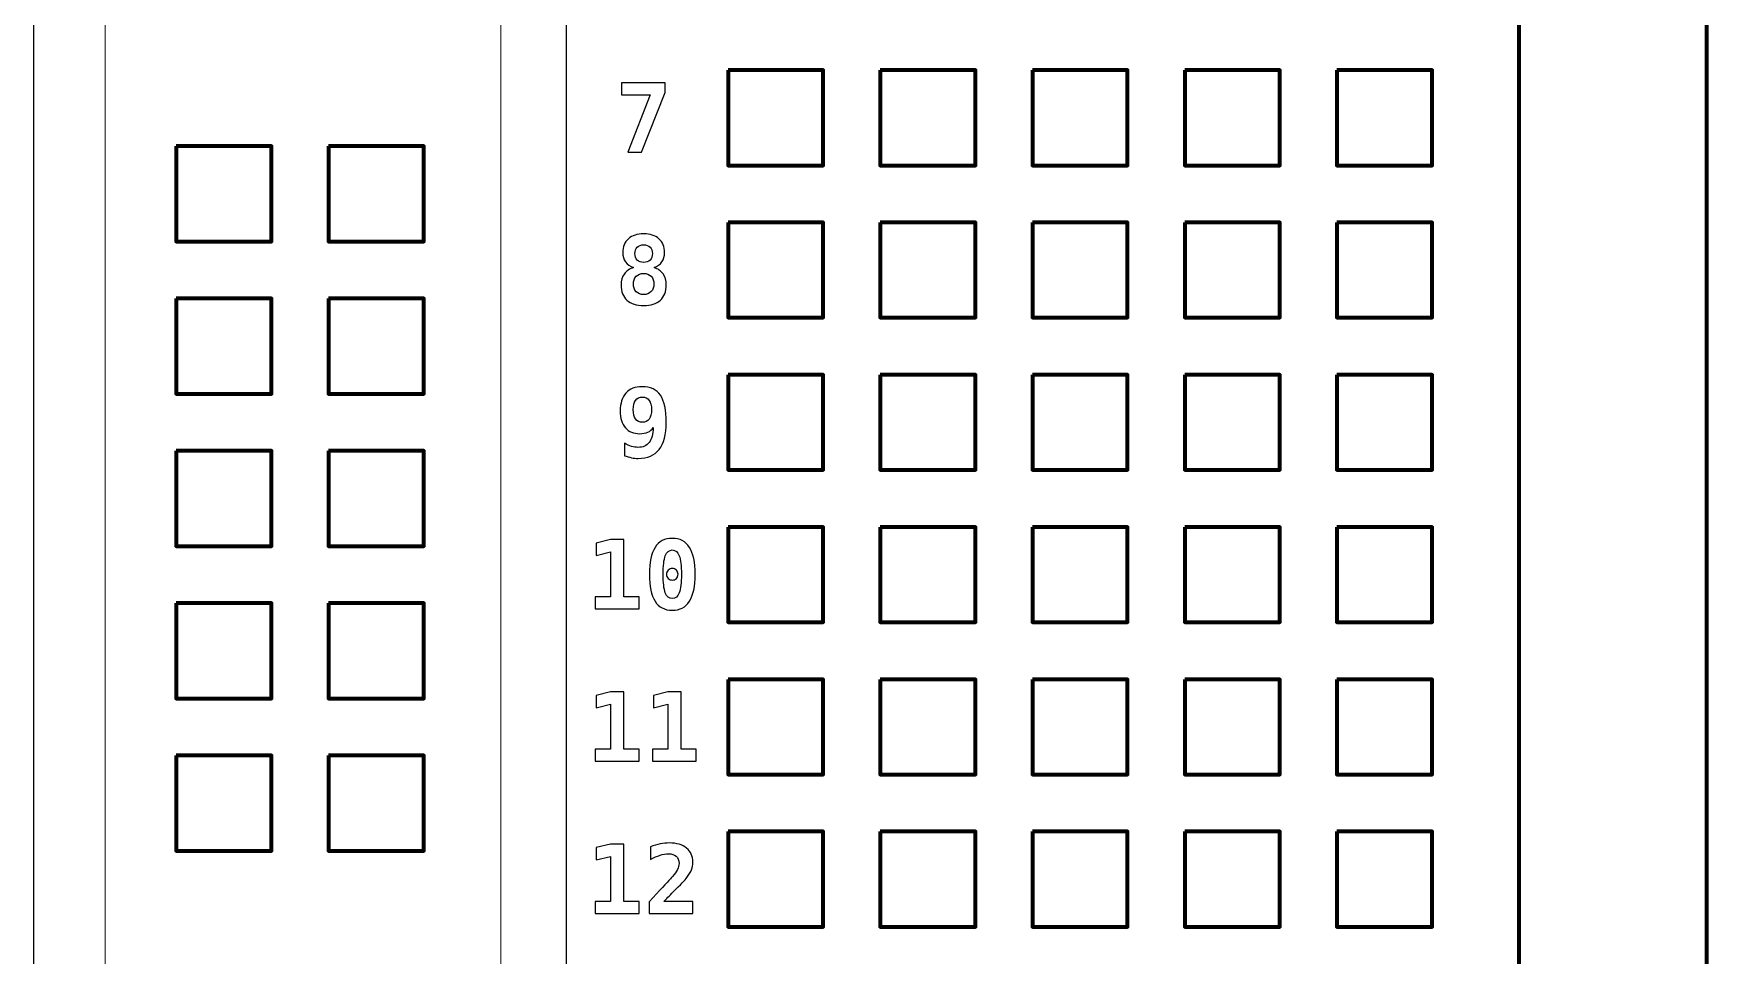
# Model space of a CAD drawing. Header units: centimetres. Extents: x -16.4 to -4.5, y -20.8 to -8.9.
# Drawn here: x -13.135 to -10.331, y -14.398 to -12.86 of the extents above; entities that cross this region are included whole.
import ezdxf

# ---------------------------------------------------------------- set-up
doc = ezdxf.new("R2010")
doc.units = ezdxf.units.CM
doc.header["$MEASUREMENT"] = 0
doc.layers.add('Layer 1', color=7, linetype='Continuous')

msp = doc.modelspace()

# ---------------------------------------------------------------- linework, layer by layer
at = {"layer": 'Layer 1', "color": 250, "lineweight": 25}
msp.add_open_spline([(-13.13514, -10.9682), (-13.13514, -10.9682), (-12.24614, -10.9682), (-12.24614, -10.9682), (-12.24614, -10.9682), (-12.24614, -10.9682), (-12.24614, -19.3502), (-12.24614, -19.3502), (-12.24614, -19.3502), (-12.24614, -19.3502), (-13.13514, -19.3502), (-13.13514, -19.3502), (-13.13514, -19.3502), (-13.13514, -19.3502), (-13.13514, -10.9682), (-13.13514, -10.9682)], degree=3, knots=[0, 0, 0, 0, 0.25, 0.25, 0.25, 0.25, 0.5, 0.5, 0.5, 0.5, 0.75, 0.75, 0.75, 0.75, 1, 1, 1, 1], dxfattribs=at)
at = {"layer": 'Layer 1', "color": 250, "lineweight": 5}
msp.add_open_spline([(-12.24632, -10.9682), (-12.24632, -10.9682), (-8.75382, -10.9682), (-8.75382, -10.9682), (-8.75382, -10.9682), (-8.75382, -10.9682), (-8.75382, -19.3502), (-8.75382, -19.3502), (-8.75382, -19.3502), (-8.75382, -19.3502), (-12.24632, -19.3502), (-12.24632, -19.3502), (-12.24632, -19.3502), (-12.24632, -19.3502), (-12.24632, -10.9682), (-12.24632, -10.9682)], degree=3, knots=[0, 0, 0, 0, 0.25, 0.25, 0.25, 0.25, 0.5, 0.5, 0.5, 0.5, 0.75, 0.75, 0.75, 0.75, 1, 1, 1, 1], dxfattribs=at)
at = {"layer": 'Layer 1', "color": 1, "lineweight": 20}
msp.add_open_spline([(-13.01576, -11.39342), (-13.01576, -11.39342), (-13.01576, -18.92579), (-13.01576, -18.92579)], degree=3, dxfattribs=at)
at = {"layer": 'Layer 1', "color": 186, "lineweight": 20}
msp.add_open_spline([(-12.35536, -11.39342), (-12.35536, -11.39342), (-12.35536, -18.92579), (-12.35536, -18.92579)], degree=3, dxfattribs=at)
at = {"layer": 'Layer 1', "color": 250, "lineweight": 80}
msp.add_open_spline([(-10.65688, -11.39642), (-10.65688, -11.39642), (-10.34326, -11.39642), (-10.34326, -11.39642), (-10.34326, -11.39642), (-10.34326, -11.39642), (-10.34326, -18.92198), (-10.34326, -18.92198), (-10.34326, -18.92198), (-10.34326, -18.92198), (-10.65688, -18.92198), (-10.65688, -18.92198), (-10.65688, -18.92198), (-10.65688, -18.92198), (-10.65688, -11.39642), (-10.65688, -11.39642)], degree=3, knots=[0, 0, 0, 0, 0.25, 0.25, 0.25, 0.25, 0.5, 0.5, 0.5, 0.5, 0.75, 0.75, 0.75, 0.75, 1, 1, 1, 1], dxfattribs=at)
at = {"layer": 'Layer 1', "color": 250, "lineweight": 158}
for points in [[(-11.97644, -12.92123), (-11.97644, -12.92123), (-11.81769, -12.92123), (-11.81769, -12.92123), (-11.81769, -12.92123), (-11.81769, -12.92123), (-11.81769, -13.07998), (-11.81769, -13.07998), (-11.81769, -13.07998), (-11.81769, -13.07998), (-11.97644, -13.07998), (-11.97644, -13.07998), (-11.97644, -13.07998), (-11.97644, -13.07998), (-11.97644, -12.92123), (-11.97644, -12.92123)], [(-11.72244, -12.92123), (-11.72244, -12.92123), (-11.56369, -12.92123), (-11.56369, -12.92123), (-11.56369, -12.92123), (-11.56369, -12.92123), (-11.56369, -13.07998), (-11.56369, -13.07998), (-11.56369, -13.07998), (-11.56369, -13.07998), (-11.72244, -13.07998), (-11.72244, -13.07998), (-11.72244, -13.07998), (-11.72244, -13.07998), (-11.72244, -12.92123), (-11.72244, -12.92123)], [(-11.46844, -12.92123), (-11.46844, -12.92123), (-11.30969, -12.92123), (-11.30969, -12.92123), (-11.30969, -12.92123), (-11.30969, -12.92123), (-11.30969, -13.07998), (-11.30969, -13.07998), (-11.30969, -13.07998), (-11.30969, -13.07998), (-11.46844, -13.07998), (-11.46844, -13.07998), (-11.46844, -13.07998), (-11.46844, -13.07998), (-11.46844, -12.92123), (-11.46844, -12.92123)], [(-11.21444, -12.92123), (-11.21444, -12.92123), (-11.05569, -12.92123), (-11.05569, -12.92123), (-11.05569, -12.92123), (-11.05569, -12.92123), (-11.05569, -13.07998), (-11.05569, -13.07998), (-11.05569, -13.07998), (-11.05569, -13.07998), (-11.21444, -13.07998), (-11.21444, -13.07998), (-11.21444, -13.07998), (-11.21444, -13.07998), (-11.21444, -12.92123), (-11.21444, -12.92123)], [(-10.96044, -12.92123), (-10.96044, -12.92123), (-10.80169, -12.92123), (-10.80169, -12.92123), (-10.80169, -12.92123), (-10.80169, -12.92123), (-10.80169, -13.07998), (-10.80169, -13.07998), (-10.80169, -13.07998), (-10.80169, -13.07998), (-10.96044, -13.07998), (-10.96044, -13.07998), (-10.96044, -13.07998), (-10.96044, -13.07998), (-10.96044, -12.92123), (-10.96044, -12.92123)], [(-12.89701, -13.04823), (-12.89701, -13.04823), (-12.73826, -13.04823), (-12.73826, -13.04823), (-12.73826, -13.04823), (-12.73826, -13.04823), (-12.73826, -13.20698), (-12.73826, -13.20698), (-12.73826, -13.20698), (-12.73826, -13.20698), (-12.89701, -13.20698), (-12.89701, -13.20698), (-12.89701, -13.20698), (-12.89701, -13.20698), (-12.89701, -13.04823), (-12.89701, -13.04823)], [(-12.64301, -13.04823), (-12.64301, -13.04823), (-12.48426, -13.04823), (-12.48426, -13.04823), (-12.48426, -13.04823), (-12.48426, -13.04823), (-12.48426, -13.20698), (-12.48426, -13.20698), (-12.48426, -13.20698), (-12.48426, -13.20698), (-12.64301, -13.20698), (-12.64301, -13.20698), (-12.64301, -13.20698), (-12.64301, -13.20698), (-12.64301, -13.04823), (-12.64301, -13.04823)], [(-11.97644, -13.17523), (-11.97644, -13.17523), (-11.81769, -13.17523), (-11.81769, -13.17523), (-11.81769, -13.17523), (-11.81769, -13.17523), (-11.81769, -13.33398), (-11.81769, -13.33398), (-11.81769, -13.33398), (-11.81769, -13.33398), (-11.97644, -13.33398), (-11.97644, -13.33398), (-11.97644, -13.33398), (-11.97644, -13.33398), (-11.97644, -13.17523), (-11.97644, -13.17523)], [(-11.72244, -13.17523), (-11.72244, -13.17523), (-11.56369, -13.17523), (-11.56369, -13.17523), (-11.56369, -13.17523), (-11.56369, -13.17523), (-11.56369, -13.33398), (-11.56369, -13.33398), (-11.56369, -13.33398), (-11.56369, -13.33398), (-11.72244, -13.33398), (-11.72244, -13.33398), (-11.72244, -13.33398), (-11.72244, -13.33398), (-11.72244, -13.17523), (-11.72244, -13.17523)], [(-11.46844, -13.17523), (-11.46844, -13.17523), (-11.30969, -13.17523), (-11.30969, -13.17523), (-11.30969, -13.17523), (-11.30969, -13.17523), (-11.30969, -13.33398), (-11.30969, -13.33398), (-11.30969, -13.33398), (-11.30969, -13.33398), (-11.46844, -13.33398), (-11.46844, -13.33398), (-11.46844, -13.33398), (-11.46844, -13.33398), (-11.46844, -13.17523), (-11.46844, -13.17523)], [(-11.21444, -13.17523), (-11.21444, -13.17523), (-11.05569, -13.17523), (-11.05569, -13.17523), (-11.05569, -13.17523), (-11.05569, -13.17523), (-11.05569, -13.33398), (-11.05569, -13.33398), (-11.05569, -13.33398), (-11.05569, -13.33398), (-11.21444, -13.33398), (-11.21444, -13.33398), (-11.21444, -13.33398), (-11.21444, -13.33398), (-11.21444, -13.17523), (-11.21444, -13.17523)], [(-10.96044, -13.17523), (-10.96044, -13.17523), (-10.80169, -13.17523), (-10.80169, -13.17523), (-10.80169, -13.17523), (-10.80169, -13.17523), (-10.80169, -13.33398), (-10.80169, -13.33398), (-10.80169, -13.33398), (-10.80169, -13.33398), (-10.96044, -13.33398), (-10.96044, -13.33398), (-10.96044, -13.33398), (-10.96044, -13.33398), (-10.96044, -13.17523), (-10.96044, -13.17523)], [(-12.89701, -13.30223), (-12.89701, -13.30223), (-12.73826, -13.30223), (-12.73826, -13.30223), (-12.73826, -13.30223), (-12.73826, -13.30223), (-12.73826, -13.46098), (-12.73826, -13.46098), (-12.73826, -13.46098), (-12.73826, -13.46098), (-12.89701, -13.46098), (-12.89701, -13.46098), (-12.89701, -13.46098), (-12.89701, -13.46098), (-12.89701, -13.30223), (-12.89701, -13.30223)], [(-12.64301, -13.30223), (-12.64301, -13.30223), (-12.48426, -13.30223), (-12.48426, -13.30223), (-12.48426, -13.30223), (-12.48426, -13.30223), (-12.48426, -13.46098), (-12.48426, -13.46098), (-12.48426, -13.46098), (-12.48426, -13.46098), (-12.64301, -13.46098), (-12.64301, -13.46098), (-12.64301, -13.46098), (-12.64301, -13.46098), (-12.64301, -13.30223), (-12.64301, -13.30223)], [(-11.97644, -13.42923), (-11.97644, -13.42923), (-11.81769, -13.42923), (-11.81769, -13.42923), (-11.81769, -13.42923), (-11.81769, -13.42923), (-11.81769, -13.58798), (-11.81769, -13.58798), (-11.81769, -13.58798), (-11.81769, -13.58798), (-11.97644, -13.58798), (-11.97644, -13.58798), (-11.97644, -13.58798), (-11.97644, -13.58798), (-11.97644, -13.42923), (-11.97644, -13.42923)], [(-11.72244, -13.42923), (-11.72244, -13.42923), (-11.56369, -13.42923), (-11.56369, -13.42923), (-11.56369, -13.42923), (-11.56369, -13.42923), (-11.56369, -13.58798), (-11.56369, -13.58798), (-11.56369, -13.58798), (-11.56369, -13.58798), (-11.72244, -13.58798), (-11.72244, -13.58798), (-11.72244, -13.58798), (-11.72244, -13.58798), (-11.72244, -13.42923), (-11.72244, -13.42923)], [(-11.46844, -13.42923), (-11.46844, -13.42923), (-11.30969, -13.42923), (-11.30969, -13.42923), (-11.30969, -13.42923), (-11.30969, -13.42923), (-11.30969, -13.58798), (-11.30969, -13.58798), (-11.30969, -13.58798), (-11.30969, -13.58798), (-11.46844, -13.58798), (-11.46844, -13.58798), (-11.46844, -13.58798), (-11.46844, -13.58798), (-11.46844, -13.42923), (-11.46844, -13.42923)], [(-11.21444, -13.42923), (-11.21444, -13.42923), (-11.05569, -13.42923), (-11.05569, -13.42923), (-11.05569, -13.42923), (-11.05569, -13.42923), (-11.05569, -13.58798), (-11.05569, -13.58798), (-11.05569, -13.58798), (-11.05569, -13.58798), (-11.21444, -13.58798), (-11.21444, -13.58798), (-11.21444, -13.58798), (-11.21444, -13.58798), (-11.21444, -13.42923), (-11.21444, -13.42923)], [(-10.96044, -13.42923), (-10.96044, -13.42923), (-10.80169, -13.42923), (-10.80169, -13.42923), (-10.80169, -13.42923), (-10.80169, -13.42923), (-10.80169, -13.58798), (-10.80169, -13.58798), (-10.80169, -13.58798), (-10.80169, -13.58798), (-10.96044, -13.58798), (-10.96044, -13.58798), (-10.96044, -13.58798), (-10.96044, -13.58798), (-10.96044, -13.42923), (-10.96044, -13.42923)], [(-12.89701, -13.55623), (-12.89701, -13.55623), (-12.73826, -13.55623), (-12.73826, -13.55623), (-12.73826, -13.55623), (-12.73826, -13.55623), (-12.73826, -13.71498), (-12.73826, -13.71498), (-12.73826, -13.71498), (-12.73826, -13.71498), (-12.89701, -13.71498), (-12.89701, -13.71498), (-12.89701, -13.71498), (-12.89701, -13.71498), (-12.89701, -13.55623), (-12.89701, -13.55623)], [(-12.64301, -13.55623), (-12.64301, -13.55623), (-12.48426, -13.55623), (-12.48426, -13.55623), (-12.48426, -13.55623), (-12.48426, -13.55623), (-12.48426, -13.71498), (-12.48426, -13.71498), (-12.48426, -13.71498), (-12.48426, -13.71498), (-12.64301, -13.71498), (-12.64301, -13.71498), (-12.64301, -13.71498), (-12.64301, -13.71498), (-12.64301, -13.55623), (-12.64301, -13.55623)], [(-11.97644, -13.68323), (-11.97644, -13.68323), (-11.81769, -13.68323), (-11.81769, -13.68323), (-11.81769, -13.68323), (-11.81769, -13.68323), (-11.81769, -13.84198), (-11.81769, -13.84198), (-11.81769, -13.84198), (-11.81769, -13.84198), (-11.97644, -13.84198), (-11.97644, -13.84198), (-11.97644, -13.84198), (-11.97644, -13.84198), (-11.97644, -13.68323), (-11.97644, -13.68323)], [(-11.72244, -13.68323), (-11.72244, -13.68323), (-11.56369, -13.68323), (-11.56369, -13.68323), (-11.56369, -13.68323), (-11.56369, -13.68323), (-11.56369, -13.84198), (-11.56369, -13.84198), (-11.56369, -13.84198), (-11.56369, -13.84198), (-11.72244, -13.84198), (-11.72244, -13.84198), (-11.72244, -13.84198), (-11.72244, -13.84198), (-11.72244, -13.68323), (-11.72244, -13.68323)], [(-11.46844, -13.68323), (-11.46844, -13.68323), (-11.30969, -13.68323), (-11.30969, -13.68323), (-11.30969, -13.68323), (-11.30969, -13.68323), (-11.30969, -13.84198), (-11.30969, -13.84198), (-11.30969, -13.84198), (-11.30969, -13.84198), (-11.46844, -13.84198), (-11.46844, -13.84198), (-11.46844, -13.84198), (-11.46844, -13.84198), (-11.46844, -13.68323), (-11.46844, -13.68323)], [(-11.21444, -13.68323), (-11.21444, -13.68323), (-11.05569, -13.68323), (-11.05569, -13.68323), (-11.05569, -13.68323), (-11.05569, -13.68323), (-11.05569, -13.84198), (-11.05569, -13.84198), (-11.05569, -13.84198), (-11.05569, -13.84198), (-11.21444, -13.84198), (-11.21444, -13.84198), (-11.21444, -13.84198), (-11.21444, -13.84198), (-11.21444, -13.68323), (-11.21444, -13.68323)], [(-10.96044, -13.68323), (-10.96044, -13.68323), (-10.80169, -13.68323), (-10.80169, -13.68323), (-10.80169, -13.68323), (-10.80169, -13.68323), (-10.80169, -13.84198), (-10.80169, -13.84198), (-10.80169, -13.84198), (-10.80169, -13.84198), (-10.96044, -13.84198), (-10.96044, -13.84198), (-10.96044, -13.84198), (-10.96044, -13.84198), (-10.96044, -13.68323), (-10.96044, -13.68323)], [(-12.89701, -13.81023), (-12.89701, -13.81023), (-12.73826, -13.81023), (-12.73826, -13.81023), (-12.73826, -13.81023), (-12.73826, -13.81023), (-12.73826, -13.96898), (-12.73826, -13.96898), (-12.73826, -13.96898), (-12.73826, -13.96898), (-12.89701, -13.96898), (-12.89701, -13.96898), (-12.89701, -13.96898), (-12.89701, -13.96898), (-12.89701, -13.81023), (-12.89701, -13.81023)], [(-12.64301, -13.81023), (-12.64301, -13.81023), (-12.48426, -13.81023), (-12.48426, -13.81023), (-12.48426, -13.81023), (-12.48426, -13.81023), (-12.48426, -13.96898), (-12.48426, -13.96898), (-12.48426, -13.96898), (-12.48426, -13.96898), (-12.64301, -13.96898), (-12.64301, -13.96898), (-12.64301, -13.96898), (-12.64301, -13.96898), (-12.64301, -13.81023), (-12.64301, -13.81023)], [(-11.97644, -13.93723), (-11.97644, -13.93723), (-11.81769, -13.93723), (-11.81769, -13.93723), (-11.81769, -13.93723), (-11.81769, -13.93723), (-11.81769, -14.09598), (-11.81769, -14.09598), (-11.81769, -14.09598), (-11.81769, -14.09598), (-11.97644, -14.09598), (-11.97644, -14.09598), (-11.97644, -14.09598), (-11.97644, -14.09598), (-11.97644, -13.93723), (-11.97644, -13.93723)], [(-11.72244, -13.93723), (-11.72244, -13.93723), (-11.56369, -13.93723), (-11.56369, -13.93723), (-11.56369, -13.93723), (-11.56369, -13.93723), (-11.56369, -14.09598), (-11.56369, -14.09598), (-11.56369, -14.09598), (-11.56369, -14.09598), (-11.72244, -14.09598), (-11.72244, -14.09598), (-11.72244, -14.09598), (-11.72244, -14.09598), (-11.72244, -13.93723), (-11.72244, -13.93723)], [(-11.46844, -13.93723), (-11.46844, -13.93723), (-11.30969, -13.93723), (-11.30969, -13.93723), (-11.30969, -13.93723), (-11.30969, -13.93723), (-11.30969, -14.09598), (-11.30969, -14.09598), (-11.30969, -14.09598), (-11.30969, -14.09598), (-11.46844, -14.09598), (-11.46844, -14.09598), (-11.46844, -14.09598), (-11.46844, -14.09598), (-11.46844, -13.93723), (-11.46844, -13.93723)], [(-11.21444, -13.93723), (-11.21444, -13.93723), (-11.05569, -13.93723), (-11.05569, -13.93723), (-11.05569, -13.93723), (-11.05569, -13.93723), (-11.05569, -14.09598), (-11.05569, -14.09598), (-11.05569, -14.09598), (-11.05569, -14.09598), (-11.21444, -14.09598), (-11.21444, -14.09598), (-11.21444, -14.09598), (-11.21444, -14.09598), (-11.21444, -13.93723), (-11.21444, -13.93723)], [(-10.96044, -13.93723), (-10.96044, -13.93723), (-10.80169, -13.93723), (-10.80169, -13.93723), (-10.80169, -13.93723), (-10.80169, -13.93723), (-10.80169, -14.09598), (-10.80169, -14.09598), (-10.80169, -14.09598), (-10.80169, -14.09598), (-10.96044, -14.09598), (-10.96044, -14.09598), (-10.96044, -14.09598), (-10.96044, -14.09598), (-10.96044, -13.93723), (-10.96044, -13.93723)], [(-12.89701, -14.06423), (-12.89701, -14.06423), (-12.73826, -14.06423), (-12.73826, -14.06423), (-12.73826, -14.06423), (-12.73826, -14.06423), (-12.73826, -14.22298), (-12.73826, -14.22298), (-12.73826, -14.22298), (-12.73826, -14.22298), (-12.89701, -14.22298), (-12.89701, -14.22298), (-12.89701, -14.22298), (-12.89701, -14.22298), (-12.89701, -14.06423), (-12.89701, -14.06423)], [(-12.64301, -14.06423), (-12.64301, -14.06423), (-12.48426, -14.06423), (-12.48426, -14.06423), (-12.48426, -14.06423), (-12.48426, -14.06423), (-12.48426, -14.22298), (-12.48426, -14.22298), (-12.48426, -14.22298), (-12.48426, -14.22298), (-12.64301, -14.22298), (-12.64301, -14.22298), (-12.64301, -14.22298), (-12.64301, -14.22298), (-12.64301, -14.06423), (-12.64301, -14.06423)], [(-11.97644, -14.19123), (-11.97644, -14.19123), (-11.81769, -14.19123), (-11.81769, -14.19123), (-11.81769, -14.19123), (-11.81769, -14.19123), (-11.81769, -14.34998), (-11.81769, -14.34998), (-11.81769, -14.34998), (-11.81769, -14.34998), (-11.97644, -14.34998), (-11.97644, -14.34998), (-11.97644, -14.34998), (-11.97644, -14.34998), (-11.97644, -14.19123), (-11.97644, -14.19123)], [(-11.72244, -14.19123), (-11.72244, -14.19123), (-11.56369, -14.19123), (-11.56369, -14.19123), (-11.56369, -14.19123), (-11.56369, -14.19123), (-11.56369, -14.34998), (-11.56369, -14.34998), (-11.56369, -14.34998), (-11.56369, -14.34998), (-11.72244, -14.34998), (-11.72244, -14.34998), (-11.72244, -14.34998), (-11.72244, -14.34998), (-11.72244, -14.19123), (-11.72244, -14.19123)], [(-11.46844, -14.19123), (-11.46844, -14.19123), (-11.30969, -14.19123), (-11.30969, -14.19123), (-11.30969, -14.19123), (-11.30969, -14.19123), (-11.30969, -14.34998), (-11.30969, -14.34998), (-11.30969, -14.34998), (-11.30969, -14.34998), (-11.46844, -14.34998), (-11.46844, -14.34998), (-11.46844, -14.34998), (-11.46844, -14.34998), (-11.46844, -14.19123), (-11.46844, -14.19123)], [(-11.21444, -14.19123), (-11.21444, -14.19123), (-11.05569, -14.19123), (-11.05569, -14.19123), (-11.05569, -14.19123), (-11.05569, -14.19123), (-11.05569, -14.34998), (-11.05569, -14.34998), (-11.05569, -14.34998), (-11.05569, -14.34998), (-11.21444, -14.34998), (-11.21444, -14.34998), (-11.21444, -14.34998), (-11.21444, -14.34998), (-11.21444, -14.19123), (-11.21444, -14.19123)], [(-10.96044, -14.19123), (-10.96044, -14.19123), (-10.80169, -14.19123), (-10.80169, -14.19123), (-10.80169, -14.19123), (-10.80169, -14.19123), (-10.80169, -14.34998), (-10.80169, -14.34998), (-10.80169, -14.34998), (-10.80169, -14.34998), (-10.96044, -14.34998), (-10.96044, -14.34998), (-10.96044, -14.34998), (-10.96044, -14.34998), (-10.96044, -14.19123), (-10.96044, -14.19123)]]:
    msp.add_open_spline(points, degree=3, knots=[0, 0, 0, 0, 0.25, 0.25, 0.25, 0.25, 0.5, 0.5, 0.5, 0.5, 0.75, 0.75, 0.75, 0.75, 1, 1, 1, 1], dxfattribs=at)
at = {"layer": 'Layer 1'}
for points, knots in [([(-12.15439, -12.94222), (-12.15439, -12.94222), (-12.08136, -12.94222), (-12.08136, -12.94222), (-12.08136, -12.94222), (-12.08136, -12.94222), (-12.08136, -12.95839), (-12.08136, -12.95839), (-12.08136, -12.95839), (-12.08136, -12.95839), (-12.12052, -13.05774), (-12.12052, -13.05774), (-12.12052, -13.05774), (-12.12052, -13.05774), (-12.1438, -13.05774), (-12.1438, -13.05774), (-12.1438, -13.05774), (-12.1438, -13.05774), (-12.1062, -12.96235), (-12.1062, -12.96235), (-12.1062, -12.96235), (-12.1062, -12.96235), (-12.15439, -12.96235), (-12.15439, -12.96235), (-12.15439, -12.96235), (-12.15439, -12.96235), (-12.15439, -12.94222), (-12.15439, -12.94222)], [0, 0, 0, 0, 0.1428571, 0.1428571, 0.1428571, 0.1428571, 0.2857143, 0.2857143, 0.2857143, 0.2857143, 0.4285714, 0.4285714, 0.4285714, 0.4285714, 0.5714286, 0.5714286, 0.5714286, 0.5714286, 0.7142857, 0.7142857, 0.7142857, 0.7142857, 0.8571429, 0.8571429, 0.8571429, 0.8571429, 1, 1, 1, 1]), ([(-12.13415, -13.25052), (-12.13997, -13.24851), (-12.14441, -13.24535), (-12.14745, -13.24104), (-12.14745, -13.24104), (-12.15048, -13.23674), (-12.15201, -13.23148), (-12.15201, -13.22522), (-12.15201, -13.22522), (-12.15201, -13.21563), (-12.1489, -13.20805), (-12.14264, -13.20248), (-12.14264, -13.20248), (-12.13642, -13.19691), (-12.12794, -13.19414), (-12.11719, -13.19414), (-12.11719, -13.19414), (-12.10641, -13.19414), (-12.09791, -13.19691), (-12.09168, -13.20248), (-12.09168, -13.20248), (-12.08543, -13.20805), (-12.08231, -13.21563), (-12.08231, -13.22522), (-12.08231, -13.22522), (-12.08231, -13.23143), (-12.08382, -13.23666), (-12.0868, -13.24096), (-12.0868, -13.24096), (-12.08978, -13.24527), (-12.09413, -13.24846), (-12.09986, -13.25052), (-12.09986, -13.25052), (-12.09347, -13.25248), (-12.08848, -13.25599), (-12.08487, -13.26106), (-12.08487, -13.26106), (-12.08126, -13.2661), (-12.07946, -13.27218), (-12.07946, -13.27923), (-12.07946, -13.27923), (-12.07946, -13.29032), (-12.08273, -13.2989), (-12.08927, -13.30493), (-12.08927, -13.30493), (-12.09582, -13.31097), (-12.10515, -13.31398), (-12.11719, -13.31398), (-12.11719, -13.31398), (-12.12921, -13.31398), (-12.1385, -13.31097), (-12.14504, -13.30493), (-12.14504, -13.30493), (-12.15159, -13.2989), (-12.15487, -13.29032), (-12.15487, -13.27923), (-12.15487, -13.27923), (-12.15487, -13.27213), (-12.15304, -13.26602), (-12.14937, -13.26098), (-12.14937, -13.26098), (-12.1457, -13.25591), (-12.14063, -13.25242), (-12.13415, -13.25052)], [0, 0, 0, 0, 0.0625, 0.0625, 0.0625, 0.0625, 0.125, 0.125, 0.125, 0.125, 0.1875, 0.1875, 0.1875, 0.1875, 0.25, 0.25, 0.25, 0.25, 0.3125, 0.3125, 0.3125, 0.3125, 0.375, 0.375, 0.375, 0.375, 0.4375, 0.4375, 0.4375, 0.4375, 0.5, 0.5, 0.5, 0.5, 0.5625, 0.5625, 0.5625, 0.5625, 0.625, 0.625, 0.625, 0.625, 0.6875, 0.6875, 0.6875, 0.6875, 0.75, 0.75, 0.75, 0.75, 0.8125, 0.8125, 0.8125, 0.8125, 0.875, 0.875, 0.875, 0.875, 0.9375, 0.9375, 0.9375, 0.9375, 1, 1, 1, 1]), ([(-12.13174, -13.2271), (-12.13174, -13.23161), (-12.13045, -13.23523), (-12.12783, -13.23787), (-12.12783, -13.23787), (-12.12525, -13.24054), (-12.12168, -13.24186), (-12.11719, -13.24186), (-12.11719, -13.24186), (-12.11267, -13.24186), (-12.10908, -13.24054), (-12.10649, -13.23787), (-12.10649, -13.23787), (-12.10388, -13.23523), (-12.10259, -13.23161), (-12.10259, -13.2271), (-12.10259, -13.2271), (-12.10259, -13.22261), (-12.10388, -13.21907), (-12.10649, -13.21645), (-12.10649, -13.21645), (-12.10908, -13.21384), (-12.11267, -13.21254), (-12.11719, -13.21254), (-12.11719, -13.21254), (-12.12163, -13.21254), (-12.12517, -13.21386), (-12.12781, -13.21648), (-12.12781, -13.21648), (-12.13042, -13.21912), (-12.13174, -13.22266), (-12.13174, -13.2271)], [0, 0, 0, 0, 0.125, 0.125, 0.125, 0.125, 0.25, 0.25, 0.25, 0.25, 0.375, 0.375, 0.375, 0.375, 0.5, 0.5, 0.5, 0.5, 0.625, 0.625, 0.625, 0.625, 0.75, 0.75, 0.75, 0.75, 0.875, 0.875, 0.875, 0.875, 1, 1, 1, 1]), ([(-12.11719, -13.26019), (-12.12231, -13.26019), (-12.12643, -13.2618), (-12.12958, -13.26502), (-12.12958, -13.26502), (-12.13272, -13.26824), (-12.1343, -13.27252), (-12.1343, -13.27786), (-12.1343, -13.27786), (-12.1343, -13.28316), (-12.13272, -13.28744), (-12.12958, -13.29069), (-12.12958, -13.29069), (-12.12643, -13.29394), (-12.12231, -13.29558), (-12.11719, -13.29558), (-12.11719, -13.29558), (-12.11209, -13.29558), (-12.10795, -13.29391), (-12.10478, -13.29061), (-12.10478, -13.29061), (-12.10161, -13.28731), (-12.10002, -13.28306), (-12.10002, -13.27786), (-12.10002, -13.27786), (-12.10002, -13.27252), (-12.10161, -13.26824), (-12.10475, -13.26502), (-12.10475, -13.26502), (-12.10789, -13.2618), (-12.11204, -13.26019), (-12.11719, -13.26019)], [0, 0, 0, 0, 0.125, 0.125, 0.125, 0.125, 0.25, 0.25, 0.25, 0.25, 0.375, 0.375, 0.375, 0.375, 0.5, 0.5, 0.5, 0.5, 0.625, 0.625, 0.625, 0.625, 0.75, 0.75, 0.75, 0.75, 0.875, 0.875, 0.875, 0.875, 1, 1, 1, 1]), ([(-12.14914, -13.56418), (-12.14914, -13.56418), (-12.14914, -13.54337), (-12.14914, -13.54337), (-12.14914, -13.54337), (-12.14507, -13.54575), (-12.14116, -13.54749), (-12.13742, -13.54863), (-12.13742, -13.54863), (-12.1337, -13.54976), (-12.1301, -13.55034), (-12.12664, -13.55034), (-12.12664, -13.55034), (-12.11846, -13.55034), (-12.1122, -13.5476), (-12.10789, -13.5421), (-12.10789, -13.5421), (-12.10359, -13.53661), (-12.10132, -13.5284), (-12.10105, -13.51746), (-12.10105, -13.51746), (-12.10348, -13.52082), (-12.10657, -13.52333), (-12.11032, -13.52502), (-12.11032, -13.52502), (-12.1141, -13.52668), (-12.11856, -13.52752), (-12.12371, -13.52752), (-12.12371, -13.52752), (-12.13409, -13.52752), (-12.14208, -13.52422), (-12.14776, -13.51765), (-12.14776, -13.51765), (-12.15344, -13.51107), (-12.15627, -13.50175), (-12.15627, -13.48968), (-12.15627, -13.48968), (-12.15627, -13.47679), (-12.1531, -13.46681), (-12.14676, -13.45973), (-12.14676, -13.45973), (-12.14039, -13.45268), (-12.13145, -13.44914), (-12.11983, -13.44914), (-12.11983, -13.44914), (-12.10575, -13.44914), (-12.09553, -13.45384), (-12.08917, -13.46327), (-12.08917, -13.46327), (-12.08281, -13.47267), (-12.07962, -13.48788), (-12.07962, -13.50888), (-12.07962, -13.50888), (-12.07962, -13.52882), (-12.0835, -13.54379), (-12.09128, -13.55378), (-12.09128, -13.55378), (-12.09907, -13.56376), (-12.11075, -13.56875), (-12.12633, -13.56875), (-12.12633, -13.56875), (-12.12995, -13.56875), (-12.13367, -13.56835), (-12.1375, -13.56759), (-12.1375, -13.56759), (-12.14135, -13.56682), (-12.14523, -13.56569), (-12.14914, -13.56418)], [0, 0, 0, 0, 0.0588235, 0.0588235, 0.0588235, 0.0588235, 0.1176471, 0.1176471, 0.1176471, 0.1176471, 0.1764706, 0.1764706, 0.1764706, 0.1764706, 0.2352941, 0.2352941, 0.2352941, 0.2352941, 0.2941176, 0.2941176, 0.2941176, 0.2941176, 0.3529412, 0.3529412, 0.3529412, 0.3529412, 0.4117647, 0.4117647, 0.4117647, 0.4117647, 0.4705882, 0.4705882, 0.4705882, 0.4705882, 0.5294118, 0.5294118, 0.5294118, 0.5294118, 0.5882353, 0.5882353, 0.5882353, 0.5882353, 0.6470588, 0.6470588, 0.6470588, 0.6470588, 0.7058824, 0.7058824, 0.7058824, 0.7058824, 0.7647059, 0.7647059, 0.7647059, 0.7647059, 0.8235294, 0.8235294, 0.8235294, 0.8235294, 0.8823529, 0.8823529, 0.8823529, 0.8823529, 0.9411765, 0.9411765, 0.9411765, 0.9411765, 1, 1, 1, 1]), ([(-12.11922, -13.5084), (-12.11434, -13.5084), (-12.11059, -13.50661), (-12.10797, -13.50302), (-12.10797, -13.50302), (-12.10536, -13.49945), (-12.10406, -13.49425), (-12.10406, -13.48743), (-12.10406, -13.48743), (-12.10406, -13.48067), (-12.10536, -13.4755), (-12.10797, -13.47193), (-12.10797, -13.47193), (-12.11059, -13.46834), (-12.11434, -13.46654), (-12.11922, -13.46654), (-12.11922, -13.46654), (-12.12419, -13.46654), (-12.12799, -13.46834), (-12.13063, -13.47193), (-12.13063, -13.47193), (-12.1333, -13.4755), (-12.13462, -13.48067), (-12.13462, -13.48743), (-12.13462, -13.48743), (-12.13462, -13.4942), (-12.1333, -13.49937), (-12.13063, -13.50299), (-12.13063, -13.50299), (-12.12799, -13.50661), (-12.12419, -13.5084), (-12.11922, -13.5084)], [0, 0, 0, 0, 0.125, 0.125, 0.125, 0.125, 0.25, 0.25, 0.25, 0.25, 0.375, 0.375, 0.375, 0.375, 0.5, 0.5, 0.5, 0.5, 0.625, 0.625, 0.625, 0.625, 0.75, 0.75, 0.75, 0.75, 0.875, 0.875, 0.875, 0.875, 1, 1, 1, 1]), ([(-12.19798, -13.79962), (-12.19798, -13.79962), (-12.17245, -13.79962), (-12.17245, -13.79962), (-12.17245, -13.79962), (-12.17245, -13.79962), (-12.17245, -13.72464), (-12.17245, -13.72464), (-12.17245, -13.72464), (-12.17245, -13.72464), (-12.19618, -13.73053), (-12.19618, -13.73053), (-12.19618, -13.73053), (-12.19618, -13.73053), (-12.19618, -13.70995), (-12.19618, -13.70995), (-12.19618, -13.70995), (-12.19618, -13.70995), (-12.17229, -13.70422), (-12.17229, -13.70422), (-12.17229, -13.70422), (-12.17229, -13.70422), (-12.15024, -13.70422), (-12.15024, -13.70422), (-12.15024, -13.70422), (-12.15024, -13.70422), (-12.15024, -13.79962), (-12.15024, -13.79962), (-12.15024, -13.79962), (-12.15024, -13.79962), (-12.12471, -13.79962), (-12.12471, -13.79962), (-12.12471, -13.79962), (-12.12471, -13.79962), (-12.12471, -13.81974), (-12.12471, -13.81974), (-12.12471, -13.81974), (-12.12471, -13.81974), (-12.19798, -13.81974), (-12.19798, -13.81974), (-12.19798, -13.81974), (-12.19798, -13.81974), (-12.19798, -13.79962), (-12.19798, -13.79962)], [0, 0, 0, 0, 0.0909091, 0.0909091, 0.0909091, 0.0909091, 0.1818182, 0.1818182, 0.1818182, 0.1818182, 0.2727273, 0.2727273, 0.2727273, 0.2727273, 0.3636364, 0.3636364, 0.3636364, 0.3636364, 0.4545455, 0.4545455, 0.4545455, 0.4545455, 0.5454545, 0.5454545, 0.5454545, 0.5454545, 0.6363636, 0.6363636, 0.6363636, 0.6363636, 0.7272727, 0.7272727, 0.7272727, 0.7272727, 0.8181818, 0.8181818, 0.8181818, 0.8181818, 0.9090909, 0.9090909, 0.9090909, 0.9090909, 1, 1, 1, 1]), ([(-12.10765, -13.76209), (-12.10765, -13.74209), (-12.10448, -13.72709), (-12.09814, -13.71711), (-12.09814, -13.71711), (-12.09178, -13.70713), (-12.08226, -13.70214), (-12.0695, -13.70214), (-12.0695, -13.70214), (-12.05672, -13.70214), (-12.04716, -13.7071), (-12.04079, -13.71706), (-12.04079, -13.71706), (-12.03446, -13.72701), (-12.03129, -13.74204), (-12.03129, -13.76209), (-12.03129, -13.76209), (-12.03129, -13.78211), (-12.03446, -13.79711), (-12.04079, -13.80706), (-12.04079, -13.80706), (-12.04716, -13.81702), (-12.05672, -13.82198), (-12.0695, -13.82198), (-12.0695, -13.82198), (-12.08226, -13.82198), (-12.09178, -13.81699), (-12.09814, -13.80701), (-12.09814, -13.80701), (-12.10448, -13.79703), (-12.10765, -13.78205), (-12.10765, -13.76209)], [0, 0, 0, 0, 0.125, 0.125, 0.125, 0.125, 0.25, 0.25, 0.25, 0.25, 0.375, 0.375, 0.375, 0.375, 0.5, 0.5, 0.5, 0.5, 0.625, 0.625, 0.625, 0.625, 0.75, 0.75, 0.75, 0.75, 0.875, 0.875, 0.875, 0.875, 1, 1, 1, 1]), ([(-12.0695, -13.72147), (-12.07478, -13.72147), (-12.07861, -13.72469), (-12.08104, -13.73113), (-12.08104, -13.73113), (-12.08347, -13.7376), (-12.08469, -13.7479), (-12.08469, -13.76209), (-12.08469, -13.76209), (-12.08469, -13.77624), (-12.08347, -13.78652), (-12.08104, -13.79299), (-12.08104, -13.79299), (-12.07861, -13.79943), (-12.07478, -13.80265), (-12.0695, -13.80265), (-12.0695, -13.80265), (-12.06419, -13.80265), (-12.06034, -13.79943), (-12.05791, -13.79299), (-12.05791, -13.79299), (-12.05548, -13.78652), (-12.05426, -13.77624), (-12.05426, -13.76209), (-12.05426, -13.76209), (-12.05426, -13.7479), (-12.05548, -13.7376), (-12.05791, -13.73113), (-12.05791, -13.73113), (-12.06034, -13.72469), (-12.06419, -13.72147), (-12.0695, -13.72147)], [0, 0, 0, 0, 0.125, 0.125, 0.125, 0.125, 0.25, 0.25, 0.25, 0.25, 0.375, 0.375, 0.375, 0.375, 0.5, 0.5, 0.5, 0.5, 0.625, 0.625, 0.625, 0.625, 0.75, 0.75, 0.75, 0.75, 0.875, 0.875, 0.875, 0.875, 1, 1, 1, 1]), ([(-12.07911, -13.76209), (-12.07911, -13.75937), (-12.07819, -13.75707), (-12.07631, -13.75522), (-12.07631, -13.75522), (-12.07447, -13.75335), (-12.07219, -13.75242), (-12.0695, -13.75242), (-12.0695, -13.75242), (-12.06678, -13.75242), (-12.06448, -13.75335), (-12.06263, -13.75522), (-12.06263, -13.75522), (-12.06076, -13.75707), (-12.05983, -13.75937), (-12.05983, -13.76209), (-12.05983, -13.76209), (-12.05983, -13.76478), (-12.06076, -13.76705), (-12.06263, -13.7689), (-12.06263, -13.7689), (-12.06448, -13.77078), (-12.06678, -13.7717), (-12.0695, -13.7717), (-12.0695, -13.7717), (-12.07219, -13.7717), (-12.07447, -13.77078), (-12.07631, -13.76895), (-12.07631, -13.76895), (-12.07819, -13.76713), (-12.07911, -13.76483), (-12.07911, -13.76209)], [0, 0, 0, 0, 0.125, 0.125, 0.125, 0.125, 0.25, 0.25, 0.25, 0.25, 0.375, 0.375, 0.375, 0.375, 0.5, 0.5, 0.5, 0.5, 0.625, 0.625, 0.625, 0.625, 0.75, 0.75, 0.75, 0.75, 0.875, 0.875, 0.875, 0.875, 1, 1, 1, 1]), ([(-12.19798, -14.05362), (-12.19798, -14.05362), (-12.17245, -14.05362), (-12.17245, -14.05362), (-12.17245, -14.05362), (-12.17245, -14.05362), (-12.17245, -13.97864), (-12.17245, -13.97864), (-12.17245, -13.97864), (-12.17245, -13.97864), (-12.19618, -13.98453), (-12.19618, -13.98453), (-12.19618, -13.98453), (-12.19618, -13.98453), (-12.19618, -13.96395), (-12.19618, -13.96395), (-12.19618, -13.96395), (-12.19618, -13.96395), (-12.17229, -13.95822), (-12.17229, -13.95822), (-12.17229, -13.95822), (-12.17229, -13.95822), (-12.15024, -13.95822), (-12.15024, -13.95822), (-12.15024, -13.95822), (-12.15024, -13.95822), (-12.15024, -14.05362), (-12.15024, -14.05362), (-12.15024, -14.05362), (-12.15024, -14.05362), (-12.12471, -14.05362), (-12.12471, -14.05362), (-12.12471, -14.05362), (-12.12471, -14.05362), (-12.12471, -14.07374), (-12.12471, -14.07374), (-12.12471, -14.07374), (-12.12471, -14.07374), (-12.19798, -14.07374), (-12.19798, -14.07374), (-12.19798, -14.07374), (-12.19798, -14.07374), (-12.19798, -14.05362), (-12.19798, -14.05362)], [0, 0, 0, 0, 0.0909091, 0.0909091, 0.0909091, 0.0909091, 0.1818182, 0.1818182, 0.1818182, 0.1818182, 0.2727273, 0.2727273, 0.2727273, 0.2727273, 0.3636364, 0.3636364, 0.3636364, 0.3636364, 0.4545455, 0.4545455, 0.4545455, 0.4545455, 0.5454545, 0.5454545, 0.5454545, 0.5454545, 0.6363636, 0.6363636, 0.6363636, 0.6363636, 0.7272727, 0.7272727, 0.7272727, 0.7272727, 0.8181818, 0.8181818, 0.8181818, 0.8181818, 0.9090909, 0.9090909, 0.9090909, 0.9090909, 1, 1, 1, 1]), ([(-12.10261, -14.05362), (-12.10261, -14.05362), (-12.07708, -14.05362), (-12.07708, -14.05362), (-12.07708, -14.05362), (-12.07708, -14.05362), (-12.07708, -13.97864), (-12.07708, -13.97864), (-12.07708, -13.97864), (-12.07708, -13.97864), (-12.10081, -13.98453), (-12.10081, -13.98453), (-12.10081, -13.98453), (-12.10081, -13.98453), (-12.10081, -13.96395), (-12.10081, -13.96395), (-12.10081, -13.96395), (-12.10081, -13.96395), (-12.07692, -13.95822), (-12.07692, -13.95822), (-12.07692, -13.95822), (-12.07692, -13.95822), (-12.05487, -13.95822), (-12.05487, -13.95822), (-12.05487, -13.95822), (-12.05487, -13.95822), (-12.05487, -14.05362), (-12.05487, -14.05362), (-12.05487, -14.05362), (-12.05487, -14.05362), (-12.02934, -14.05362), (-12.02934, -14.05362), (-12.02934, -14.05362), (-12.02934, -14.05362), (-12.02934, -14.07374), (-12.02934, -14.07374), (-12.02934, -14.07374), (-12.02934, -14.07374), (-12.10261, -14.07374), (-12.10261, -14.07374), (-12.10261, -14.07374), (-12.10261, -14.07374), (-12.10261, -14.05362), (-12.10261, -14.05362)], [0, 0, 0, 0, 0.0909091, 0.0909091, 0.0909091, 0.0909091, 0.1818182, 0.1818182, 0.1818182, 0.1818182, 0.2727273, 0.2727273, 0.2727273, 0.2727273, 0.3636364, 0.3636364, 0.3636364, 0.3636364, 0.4545455, 0.4545455, 0.4545455, 0.4545455, 0.5454545, 0.5454545, 0.5454545, 0.5454545, 0.6363636, 0.6363636, 0.6363636, 0.6363636, 0.7272727, 0.7272727, 0.7272727, 0.7272727, 0.8181818, 0.8181818, 0.8181818, 0.8181818, 0.9090909, 0.9090909, 0.9090909, 0.9090909, 1, 1, 1, 1]), ([(-12.19798, -14.30762), (-12.19798, -14.30762), (-12.17245, -14.30762), (-12.17245, -14.30762), (-12.17245, -14.30762), (-12.17245, -14.30762), (-12.17245, -14.23264), (-12.17245, -14.23264), (-12.17245, -14.23264), (-12.17245, -14.23264), (-12.19618, -14.23853), (-12.19618, -14.23853), (-12.19618, -14.23853), (-12.19618, -14.23853), (-12.19618, -14.21795), (-12.19618, -14.21795), (-12.19618, -14.21795), (-12.19618, -14.21795), (-12.17229, -14.21222), (-12.17229, -14.21222), (-12.17229, -14.21222), (-12.17229, -14.21222), (-12.15024, -14.21222), (-12.15024, -14.21222), (-12.15024, -14.21222), (-12.15024, -14.21222), (-12.15024, -14.30762), (-12.15024, -14.30762), (-12.15024, -14.30762), (-12.15024, -14.30762), (-12.12471, -14.30762), (-12.12471, -14.30762), (-12.12471, -14.30762), (-12.12471, -14.30762), (-12.12471, -14.32774), (-12.12471, -14.32774), (-12.12471, -14.32774), (-12.12471, -14.32774), (-12.19798, -14.32774), (-12.19798, -14.32774), (-12.19798, -14.32774), (-12.19798, -14.32774), (-12.19798, -14.30762), (-12.19798, -14.30762)], [0, 0, 0, 0, 0.0909091, 0.0909091, 0.0909091, 0.0909091, 0.1818182, 0.1818182, 0.1818182, 0.1818182, 0.2727273, 0.2727273, 0.2727273, 0.2727273, 0.3636364, 0.3636364, 0.3636364, 0.3636364, 0.4545455, 0.4545455, 0.4545455, 0.4545455, 0.5454545, 0.5454545, 0.5454545, 0.5454545, 0.6363636, 0.6363636, 0.6363636, 0.6363636, 0.7272727, 0.7272727, 0.7272727, 0.7272727, 0.8181818, 0.8181818, 0.8181818, 0.8181818, 0.9090909, 0.9090909, 0.9090909, 0.9090909, 1, 1, 1, 1]), ([(-12.0836, -14.30762), (-12.0836, -14.30762), (-12.03494, -14.30762), (-12.03494, -14.30762), (-12.03494, -14.30762), (-12.03494, -14.30762), (-12.03494, -14.32774), (-12.03494, -14.32774), (-12.03494, -14.32774), (-12.03494, -14.32774), (-12.10826, -14.32774), (-12.10826, -14.32774), (-12.10826, -14.32774), (-12.10826, -14.32774), (-12.10826, -14.30822), (-12.10826, -14.30822), (-12.10826, -14.30822), (-12.10826, -14.30822), (-12.09587, -14.2951), (-12.09587, -14.2951), (-12.09587, -14.2951), (-12.0812, -14.27946), (-12.07227, -14.26985), (-12.06913, -14.26623), (-12.06913, -14.26623), (-12.06527, -14.26179), (-12.06247, -14.25786), (-12.06078, -14.25443), (-12.06078, -14.25443), (-12.05907, -14.25099), (-12.05822, -14.24761), (-12.05822, -14.24426), (-12.05822, -14.24426), (-12.05822, -14.23911), (-12.05978, -14.23512), (-12.0629, -14.23232), (-12.0629, -14.23232), (-12.06601, -14.22949), (-12.07045, -14.2281), (-12.07616, -14.2281), (-12.07616, -14.2281), (-12.08025, -14.2281), (-12.08482, -14.22891), (-12.08989, -14.23052), (-12.08989, -14.23052), (-12.09498, -14.23216), (-12.10026, -14.23451), (-12.10578, -14.2376), (-12.10578, -14.2376), (-12.10578, -14.2376), (-12.10578, -14.21632), (-12.10578, -14.21632), (-12.10578, -14.21632), (-12.10026, -14.21431), (-12.09487, -14.21278), (-12.08957, -14.21172), (-12.08957, -14.21172), (-12.08429, -14.21066), (-12.07922, -14.21014), (-12.07439, -14.21014), (-12.07439, -14.21014), (-12.06216, -14.21014), (-12.05254, -14.21299), (-12.04557, -14.21869), (-12.04557, -14.21869), (-12.03858, -14.22437), (-12.0351, -14.23216), (-12.0351, -14.24201), (-12.0351, -14.24201), (-12.0351, -14.24656), (-12.03586, -14.25081), (-12.03737, -14.25477), (-12.03737, -14.25477), (-12.0389, -14.25876), (-12.04151, -14.26317), (-12.04523, -14.268), (-12.04523, -14.268), (-12.04795, -14.27151), (-12.05545, -14.27941), (-12.06773, -14.29169), (-12.06773, -14.29169), (-12.07439, -14.29832), (-12.07967, -14.30365), (-12.0836, -14.30762)], [0, 0, 0, 0, 0.047619, 0.047619, 0.047619, 0.047619, 0.0952381, 0.0952381, 0.0952381, 0.0952381, 0.1428571, 0.1428571, 0.1428571, 0.1428571, 0.1904762, 0.1904762, 0.1904762, 0.1904762, 0.2380952, 0.2380952, 0.2380952, 0.2380952, 0.2857143, 0.2857143, 0.2857143, 0.2857143, 0.3333333, 0.3333333, 0.3333333, 0.3333333, 0.3809524, 0.3809524, 0.3809524, 0.3809524, 0.4285714, 0.4285714, 0.4285714, 0.4285714, 0.4761905, 0.4761905, 0.4761905, 0.4761905, 0.5238095, 0.5238095, 0.5238095, 0.5238095, 0.5714286, 0.5714286, 0.5714286, 0.5714286, 0.6190476, 0.6190476, 0.6190476, 0.6190476, 0.6666667, 0.6666667, 0.6666667, 0.6666667, 0.7142857, 0.7142857, 0.7142857, 0.7142857, 0.7619048, 0.7619048, 0.7619048, 0.7619048, 0.8095238, 0.8095238, 0.8095238, 0.8095238, 0.8571429, 0.8571429, 0.8571429, 0.8571429, 0.9047619, 0.9047619, 0.9047619, 0.9047619, 0.952381, 0.952381, 0.952381, 0.952381, 1, 1, 1, 1])]:
    msp.add_open_spline(points, degree=3, knots=knots, dxfattribs=at)

doc.saveas('drawing.dxf')
